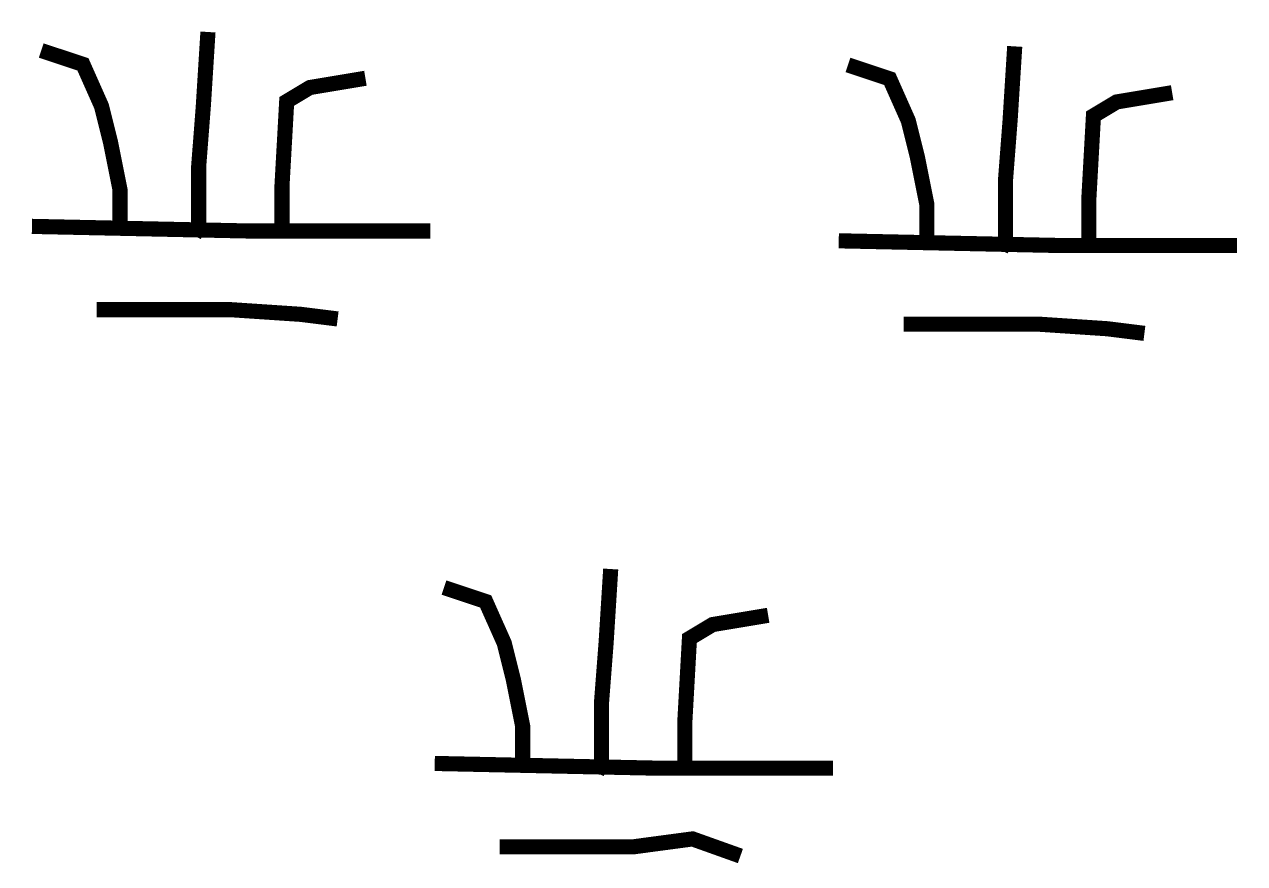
# Model space of a CAD drawing. Extents: x -0.02 to 8.05, y 0.08 to 5.62.
import ezdxf

# ---------------------------------------------------------------- set-up
doc = ezdxf.new("R2010")
doc.units = 0
doc.header["$MEASUREMENT"] = 0
doc.layers.get('0').update_dxf_attribs({"linetype": 'CONTINUOUS'})

msp = doc.modelspace()

# ---------------------------------------------------------------- linework, layer by layer
at = {"const_width": 0.1}
for points in [[(1.1933, 5.5699), (1.1627, 5.0806), (1.132, 4.683), (1.132, 4.4384), (1.132, 4.2855), (1.1014, 4.2243)], [(0.0909, 5.4476), (0.3665, 5.3559), (0.489, 5.0806), (0.5502, 4.836), (0.6114, 4.5301), (0.6114, 4.4078), (0.6114, 4.2243)], [(6.5276, 5.4747), (6.497, 4.9853), (6.4664, 4.5878), (6.4664, 4.3431), (6.4664, 4.1902), (6.4358, 4.129)], [(5.4252, 5.3523), (5.7008, 5.2606), (5.8233, 4.9853), (5.8845, 4.7407), (5.9458, 4.4349), (5.9458, 4.3125), (5.9458, 4.129)], [(1.6832, 4.2243), (1.6832, 4.5607), (1.7139, 5.1112), (1.867, 5.203), (2.2344, 5.2641)], [(7.0176, 4.129), (7.0176, 4.4654), (7.0482, 5.0159), (7.2013, 5.1077), (7.5688, 5.1688)], [(0.0296, 4.2855), (1.4689, 4.2549), (2.3876, 4.2549), (2.6632, 4.2549)], [(5.364, 4.1902), (6.8032, 4.1596), (7.7219, 4.1596), (7.9975, 4.1596)], [(0.4583, 3.735), (0.8871, 3.735), (1.3464, 3.735), (1.8057, 3.7044), (2.0507, 3.6738)], [(5.7927, 3.6397), (6.2214, 3.6397), (6.6807, 3.6397), (7.1401, 3.6091), (7.3851, 3.5785)], [(3.8563, 2.0214), (3.8257, 1.5321), (3.7951, 1.1345), (3.7951, 0.8898), (3.7951, 0.7369), (3.7644, 0.6757)], [(2.7539, 1.8991), (3.0295, 1.8073), (3.152, 1.5321), (3.2132, 1.2874), (3.2745, 0.9816), (3.2745, 0.8592), (3.2745, 0.6757)], [(4.3463, 0.6757), (4.3463, 1.0121), (4.3769, 1.5626), (4.53, 1.6544), (4.8975, 1.7156)], [(2.6927, 0.7369), (4.1319, 0.7063), (5.0506, 0.7063), (5.3262, 0.7063)], [(3.1214, 0.1864), (3.5501, 0.1864), (4.0094, 0.1864), (4.3971, 0.2382), (4.7137, 0.1252)]]:
    msp.add_lwpolyline(points, dxfattribs=at)

doc.saveas('drawing.dxf')
